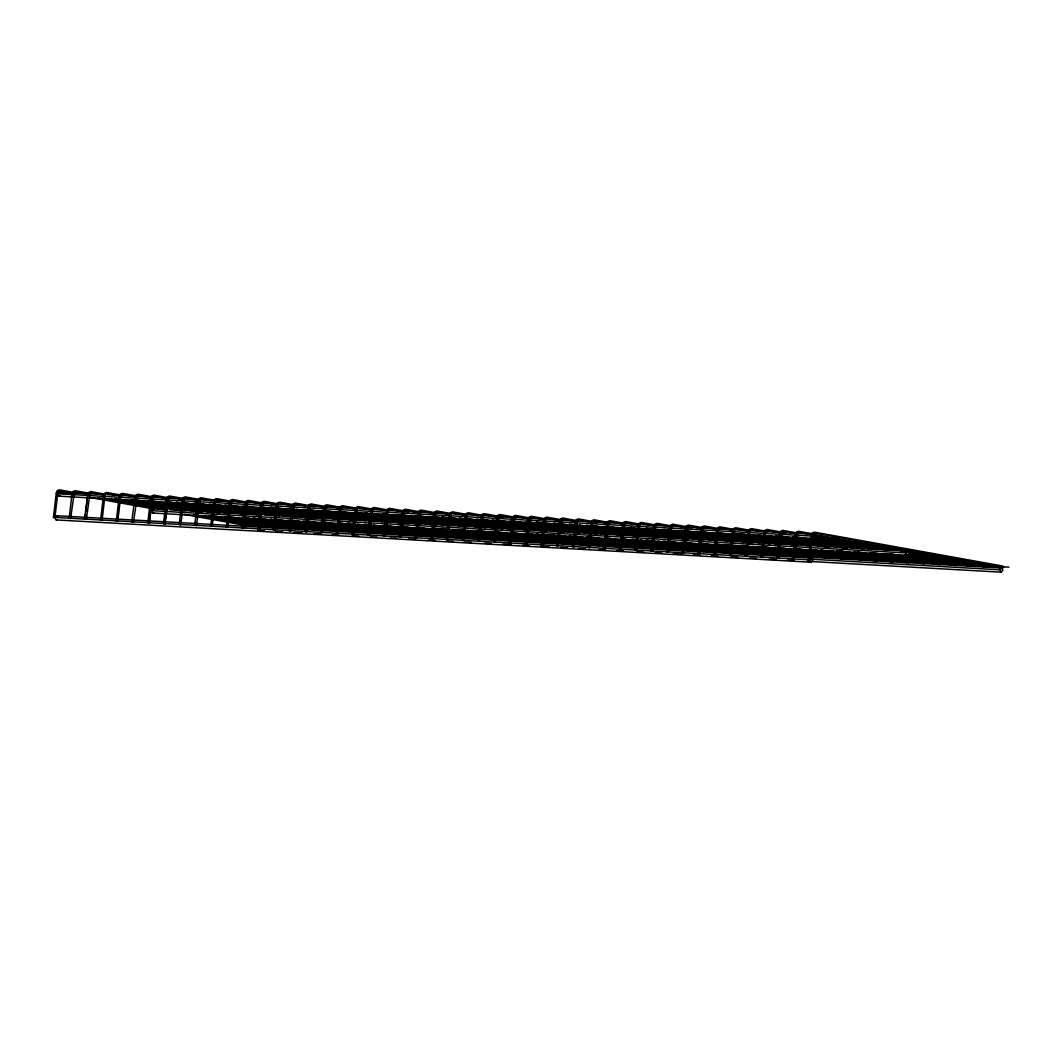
<?xml version="1.0" encoding="UTF-8"?>
<svg xmlns="http://www.w3.org/2000/svg" width="1062" height="1062" viewBox="0 0 1062 1062"><rect width="100%" height="100%" fill="white"/><g stroke="black" fill="none" stroke-linecap="round" stroke-linejoin="round"><path stroke-width="1.5" d="M54.162 517.486L53.419 517.38L56.286 493.126L57.388 490.591L59.419 489.834L72.428 492.171M57.746 493.511L54.892 517.552L56.14 519.915L811.01 562.223L812.762 560.404L811.514 558.028L56.644 515.72L54.892 517.552L53.419 517.38M69.136 518.256L70.928 518.429L69.136 518.256L72.004 494.003M70.623 518.429L74.327 492.423L75.906 491.825L88.916 494.162M85.61 519.252L86.646 519.305L84.548 519.053L87.734 494.892L88.85 492.356L90.881 491.6L103.89 493.936M84.867 519.145L85.438 514.353M85.823 511.154L87.535 496.79M86.341 519.225L90.058 493.299L91.637 492.715L104.634 495.051M100.598 520.022L102.377 520.181L100.598 520.022L103.465 495.768L104.567 493.246L106.598 492.476L121.241 495.104M102.071 520.194L104.926 496.153M116.316 520.898L118.108 521.07L116.316 520.898L119.183 496.644L120.298 494.122L122.329 493.365L136.971 495.994M117.802 521.084L120.643 497.029M132.79 521.893L131.728 521.707L134.914 497.534M132.033 521.694L133.533 521.96L137.237 495.954L138.817 495.357L148.561 497.109M147.777 522.663L149.556 522.836L147.777 522.663L150.645 498.41L151.747 495.888L153.778 495.118L166.787 497.467M149.251 522.743L152.968 496.83L154.548 496.233L165.924 498.277M149.251 522.836L152.092 499.1M164.238 523.659L165.287 523.712L163.495 523.553L166.376 499.286M164.968 523.632L167.823 499.671M165.168 522.146L168.685 497.706L170.265 497.122L183.275 499.459M179.226 524.429L181.005 524.588L179.212 524.336L182.093 500.175L183.208 497.653L185.239 496.883L199.868 499.512M180.713 524.601L184.416 498.596L185.996 497.998L198.992 500.335M194.943 525.212L196.735 525.478L194.638 525.225L197.824 501.052L198.926 498.529L200.957 497.759L215.599 500.401M196.43 525.491L200.147 499.472L201.727 498.888L211.471 500.64M211.418 526.301L210.674 526.194L213.555 501.941L214.657 499.405L216.688 498.649L229.697 500.985M210.674 526.194L212.161 526.367L215.002 502.326M226.405 527.071L228.184 527.243L226.405 527.071L229.273 502.817M227.892 527.243L230.733 503.202M242.136 527.96L243.915 528.119L242.136 527.96L245.003 503.693M243.61 528.133L247.327 502.114L248.906 501.529L260.283 503.574M257.854 528.836L259.646 528.995L257.854 528.836L260.734 504.583L261.836 502.06L263.867 501.291L278.51 503.919M259.327 528.916L262.181 504.968M274.328 529.819L275.377 529.885L273.266 529.633L276.452 505.459L277.567 502.937L279.598 502.167L294.227 504.808M275.071 529.898L277.912 505.844M290.059 530.708L288.997 530.522L292.183 506.348L293.285 503.813L295.316 503.056L309.958 505.685M289.302 530.509L290.789 530.774L294.506 504.769L296.086 504.171L305.829 505.924M305.033 531.478L306.825 531.65L305.033 531.478L307.914 507.224L309.015 504.702L311.047 503.932L324.056 506.282M306.52 531.65L310.223 505.645L311.803 505.047L323.18 507.092M321.507 532.474L320.764 532.367L323.631 508.101L324.746 505.578L326.777 504.822L339.787 507.158M320.764 532.367L322.251 532.54L325.954 506.521L327.534 505.937L338.911 507.981M337.238 533.35L338.274 533.403L336.495 533.243L339.362 508.99M337.968 533.416L340.822 509.375M352.212 534.12L354.004 534.292L352.212 534.12L355.093 509.866L356.195 507.344L358.226 506.574L372.868 509.216M353.686 534.213L357.403 508.286L358.983 507.689L371.992 510.039M368.687 535.115L367.625 534.929L370.811 510.756L371.926 508.22L373.957 507.463L388.586 510.092M367.93 534.916L369.43 535.182L372.271 511.141M383.661 535.792L385.453 536.058L383.355 535.806L386.541 511.632L387.643 509.11L389.688 508.34L402.684 510.689M384.245 531.093L385.957 516.729M385.148 536.058L388.002 512.017M399.392 536.682L401.184 536.934L399.086 536.682L402.272 512.508M399.392 536.775L399.777 533.575M400.162 530.376L402.06 514.406M400.878 536.947L404.582 510.928L406.162 510.344L417.539 512.388M415.123 537.651L416.915 537.81L415.123 537.651L417.99 513.397L419.105 510.862L421.136 510.105L434.146 512.442M416.609 537.823L420.313 511.818L421.893 511.22L433.269 513.265M431.597 538.633L432.632 538.699L430.853 538.527L433.721 514.273L434.823 511.751L436.867 510.981L451.496 513.623M432.327 538.713L435.181 514.658M446.571 539.323L448.363 539.576L446.266 539.323L449.452 515.163M448.058 539.589L450.912 515.548M462.302 540.292L464.094 540.465L462.302 540.292L465.169 516.039L466.284 513.517L468.315 512.747L482.945 515.389M466.43 518.309L463.789 540.465L467.492 514.459L469.072 513.862L478.829 515.614M478.776 541.288L478.033 541.182L480.9 516.915L482.002 514.393L484.046 513.636L497.043 515.973M478.033 541.182L479.506 541.355L483.223 515.335L484.803 514.751L496.18 516.796M493.75 542.058L495.542 542.217L493.75 542.058L496.631 517.805M495.237 542.231L498.941 516.225L500.534 515.628L511.897 517.672M510.225 543.04L511.273 543.107L509.481 542.934L512.349 518.681M510.968 543.12L514.672 517.101L516.251 516.504L527.628 518.561M525.212 543.824L526.991 543.983L524.893 543.731L528.079 519.57L529.181 517.035L531.226 516.278L545.855 518.906M526.686 543.996L530.403 517.99L531.982 517.393L544.979 519.73M540.93 544.7L542.722 544.872L540.93 544.7L543.81 520.446L544.912 517.924L546.943 517.154L561.586 519.783M542.417 544.872L545.271 520.831M557.404 545.695L556.661 545.589L559.528 521.323M556.661 545.589L558.147 545.762L561.851 519.743L563.431 519.159L573.188 520.911M572.391 546.465L574.17 546.625L572.391 546.465L575.259 522.212L576.361 519.676L578.405 518.92L591.401 521.256M573.865 546.545L577.582 520.632L579.162 520.035L590.538 522.079M588.852 547.448L589.901 547.514L588.109 547.342L590.99 523.088L592.092 520.566L594.123 519.796L608.765 522.438M589.596 547.527L592.45 523.473M603.827 548.138L605.632 548.39L603.521 548.138L606.707 523.978M605.327 548.404L608.168 524.362M620.314 549.213L621.35 549.28L619.571 549.107L622.438 524.854M621.044 549.28L624.761 523.274L626.341 522.677L639.337 525.013M636.032 550.103L635.288 549.983L638.169 525.73L639.271 523.208L641.302 522.451L655.944 525.079M635.288 549.983L636.775 550.169L639.629 526.115M651.019 550.873L652.811 551.032L651.019 550.873L653.887 526.619M652.493 550.952L655.347 527.004M667.494 551.855L666.75 551.749L669.618 527.495L670.719 524.973L672.764 524.203L687.393 526.845M667.48 551.722L668.529 551.921L671.941 525.916L673.52 525.318L684.897 527.376M684.379 536.668L682.468 552.638L684.26 552.798L683.211 552.744M684.751 533.469L686.185 526.712M683.941 552.718L687.658 526.792L689.251 526.208L698.995 527.96M698.185 553.421L699.991 553.687L697.88 553.435L701.066 529.261L702.181 526.739L704.212 525.969L717.222 528.305M698.584 550.315L701.053 529.566L701.916 527.602L703.495 527.004M699.685 553.687L702.526 529.646M714.673 554.51L713.611 554.311L716.797 530.137L717.899 527.615L719.943 526.858L734.572 529.487M713.916 554.298L715.403 554.576L718.257 530.522M729.647 555.28L731.439 555.439L729.647 555.28L732.528 531.027M731.134 555.453L734.838 529.447L736.431 528.849L749.427 531.186M746.121 556.262L745.378 556.156L748.245 531.903L749.36 529.38L751.392 528.611L764.401 530.96M745.378 556.156L747.17 556.329L749.706 532.288M761.852 557.152L762.888 557.205L761.109 557.046L763.976 532.792L765.078 530.257L767.122 529.5L781.751 532.128M762.582 557.125L765.437 533.164M762.582 557.218L764.852 538.222M777.57 558.028L778.619 558.094L776.826 557.922L779.707 533.668M778.698 554.935L778.313 558.094L782.017 532.089L783.61 531.491L793.354 533.243M779.07 551.762L780.769 537.518M793.301 558.917L792.557 558.798L795.425 534.544L796.54 532.022L798.571 531.265L811.58 533.602M792.557 558.798L794.044 558.984L797.748 532.965L799.328 532.381L810.704 534.425M808.288 559.687L810.067 559.847L808.288 559.687L811.156 535.434L812.257 532.898L814.302 532.142L1002.926 566.073L1003.537 567.161L1002.674 568.17L813.213 534.717M248.057 523.765L248.667 524.854L247.804 525.863L184.124 514.406M263.774 524.641L264.385 525.73L263.522 526.739L201.833 515.641M279.505 525.531L280.116 526.619L279.253 527.628L212.692 515.654M295.236 526.407L295.847 527.495L294.984 528.504L228.423 516.53M307.701 526.699L310.954 527.296L311.259 529.102L245.76 517.698M326.684 528.172L327.295 529.261L326.432 530.27L263.11 518.88M342.415 529.049L343.026 530.137L342.163 531.146L278.841 519.756M358.133 529.938L358.744 531.027L357.881 532.035L296.192 520.938M373.864 530.814L374.474 531.903L373.612 532.912L307.051 520.938M389.037 531.969L390.205 532.792L389.342 533.788L324.401 522.106M405.312 532.58L405.923 533.668L405.06 534.677L340.119 522.995M421.521 533.801L420.791 535.553L357.469 524.163M436.774 534.345L437.385 535.434L436.522 536.429L373.2 525.053M452.492 535.221L453.102 536.31L452.239 537.319L384.059 525.053M467.665 536.376L468.833 537.186L467.97 538.195L401.409 526.221M483.953 536.987L484.564 538.076L483.701 539.084L418.76 527.402M499.671 537.863L500.282 538.952L499.432 539.961L434.491 528.279M515.893 539.084L515.15 540.837L451.828 529.447M531.133 539.629L531.743 540.717L530.881 541.726L467.559 530.336M546.293 540.784L547.461 541.593L546.611 542.602L478.418 530.336M562.581 541.394L563.192 542.483L562.329 543.492L495.768 531.518M578.312 542.27L578.923 543.359L578.06 544.368L513.119 532.686M594.03 543.16L594.64 544.248L593.791 545.244L528.849 533.562M609.761 544.036L610.371 545.125L609.508 546.133L546.2 534.744M624.934 545.191L626.102 546.001L625.239 547.01L563.537 535.912M640.651 546.08L641.82 546.89L640.97 547.899L574.396 535.925M656.94 546.678L657.551 547.766L656.688 548.775L591.746 537.093M672.671 547.567L673.281 548.656L672.419 549.651L607.477 537.969M688.388 548.443L688.999 549.532L688.149 550.541L623.208 538.859M704.119 549.319L704.73 550.408L703.867 551.417L640.559 540.027M719.293 550.488L720.461 551.297L719.598 552.306M735.568 551.085L736.192 552.174L735.329 553.183L670.387 541.501M751.299 551.974L751.909 553.063L751.046 554.059L684.486 542.085M767.029 552.851L767.64 553.939L766.777 554.948L701.836 543.266M782.747 553.727L783.371 554.815L782.508 555.824L717.567 544.142M798.478 554.616L799.089 555.705L798.226 556.714L734.917 545.324M814.209 555.492L814.819 556.581L813.957 557.59M829.926 556.382L830.55 557.47L829.687 558.466L763.113 546.492M845.657 557.258L846.268 558.346L845.405 559.355L778.844 547.381M858.136 557.55L861.388 558.134L861.694 559.953L796.195 548.55M876.548 559.302L877.73 560.112L876.867 561.121L813.545 549.731M892.837 559.9L893.447 560.988L892.584 561.997L829.276 550.607M908.568 560.789L909.178 561.878L908.315 562.873M924.285 561.665L924.909 562.754L924.046 563.763L857.472 551.789M940.016 562.541L940.627 563.63L939.764 564.639L873.203 552.665M955.747 563.431L956.358 564.519L955.495 565.528L890.553 553.846M971.464 564.307L972.088 565.396L971.226 566.404L907.904 555.014M987.195 565.196L987.806 566.285L986.943 567.281L909.019 553.262M56.273 493.418L57.136 491.454L58.715 490.87M814.342 534.292L815.589 536.655L813.85 538.474L58.968 496.166L57.733 493.803L58.609 491.547L60.189 490.949L71.566 492.994M71.99 494.308L73.119 491.48L75.15 490.71L89.792 493.352M87.721 495.184L88.584 493.219M89.181 495.569L89.792 494.162M104.912 496.458L105.788 494.188L107.368 493.591L117.112 495.343M120.63 497.335L121.506 495.065L123.086 494.48L134.462 496.525M134.901 497.826L136.029 494.998L138.06 494.242L151.069 496.578M136.361 498.211L138.1 496.392M150.631 498.715L151.494 496.75M907.479 555.32L906.231 552.957L907.983 551.138L909.231 553.501L907.479 555.32L152.609 513.012L151.362 510.649L153.114 508.831L164.703 509.481M166.349 499.591L167.477 496.764L169.508 496.007L184.151 498.636M183.54 500.866L184.151 499.459M197.811 501.357L198.674 499.392M199.271 501.742L199.882 500.335M214.989 502.618L215.865 500.361L217.445 499.764L228.821 501.808M229.259 503.122L230.388 500.295L232.419 499.525L245.428 501.875M230.72 503.507L231.596 501.237L233.175 500.64L242.932 502.392M244.99 503.999L246.105 501.171L248.136 500.414L261.146 502.751M245.003 527.495L246.742 525.663L258.331 526.314M260.708 504.888L261.571 502.923L263.15 502.326M262.168 505.273L263.044 503.003L264.624 502.406L277.633 504.742M277.899 506.149L278.775 503.879L280.355 503.295L293.351 505.631M293.63 507.025L295.369 505.207M309.347 507.915L309.971 506.508M323.618 508.406L324.481 506.441M339.349 509.295L340.464 506.468L342.508 505.698L355.505 508.034M340.809 509.667L341.685 507.41L343.265 506.813L354.642 508.857M356.527 510.556L357.151 509.149M370.797 511.048L371.66 509.083M372.258 511.433L373.134 509.176L374.713 508.579L384.471 510.331M387.988 512.322L388.865 510.052L390.444 509.455L400.188 511.207M402.246 512.813L403.374 509.986L405.405 509.229L418.415 511.565M417.977 513.703L418.84 511.738M419.437 514.074L421.176 512.256M435.168 514.964L436.044 512.694L437.624 512.096L449 514.154M449.425 515.455L450.553 512.627L452.585 511.871L467.227 514.499M450.885 515.84L451.762 513.583L453.355 512.986L466.351 515.322M466.616 516.729L467.227 515.322M480.887 517.221L481.75 515.256M496.604 518.11L497.733 515.269L499.764 514.512L512.773 516.849M512.335 518.986L513.464 516.159L515.495 515.389L530.124 518.03M513.796 519.371L515.535 517.539M528.066 519.862L528.929 517.898L530.509 517.313M529.526 520.247L531.265 518.429M545.244 521.137L546.12 518.867L547.713 518.269L560.709 520.606M559.515 521.628L560.643 518.8L562.674 518.044L575.684 520.38M560.975 522.013L561.586 520.606M575.246 522.504L576.108 520.539M590.963 523.393L591.826 521.429M592.423 523.778L593.3 521.508L594.893 520.911L606.256 522.969M606.694 524.27L607.822 521.442L609.853 520.685L624.483 523.314M608.154 524.655L609.03 522.398L610.61 521.8L621.987 523.845M622.425 525.159L623.54 522.331L625.584 521.561L640.213 524.19M623.885 525.544L625.624 523.712M639.603 526.42L640.479 524.15L642.072 523.566L655.068 525.902M653.873 526.911L655.002 524.084L657.033 523.327L670.042 525.663M655.334 527.296L656.21 525.04L657.79 524.442L667.547 526.194M686.782 529.062L688.534 527.243L691.774 527.827M702.513 529.951L703.389 527.681L704.969 527.084L716.346 529.128M718.244 530.827L719.12 528.557L720.7 527.973L733.696 530.31M732.514 531.319L733.63 528.491L735.661 527.734L750.303 530.363M733.961 531.704L734.585 530.31M749.692 532.593L750.568 530.323L752.148 529.726L761.905 531.478M765.423 533.469L766.299 531.199L767.879 530.615L779.256 532.659M779.694 533.974L780.809 531.146L782.84 530.376L797.482 533.005M781.141 534.359L782.893 532.527L786.132 533.111M795.411 534.85L796.274 532.885L797.854 532.288M796.872 535.235L798.624 533.403M811.142 535.726L812.005 533.761L813.585 533.177M1001.121 572.166L999.873 569.803L1001.612 567.971L1002.86 570.334L1001.121 572.166L807.439 561.307M58.344 492.41L104.169 494.48M58.968 496.166L60.096 495.755M72.853 492.343L74.433 491.746M74.074 493.286L75.203 492.861M56.14 519.915L57.268 519.491M121.254 495.927L122.382 495.503M135.763 495.861L137.343 495.277M152.702 497.693L153.831 497.268M168.433 498.569L169.562 498.158M182.943 498.516L184.522 497.919M152.609 513.012L153.738 512.588M215.613 501.224L219.98 501.383M231.33 502.1L232.459 501.676M247.061 502.976L248.189 502.565M262.792 503.866L263.92 503.441M277.301 503.8L278.881 503.202M325.689 507.384L326.817 506.972M341.42 508.273L342.548 507.848M355.929 508.207L357.509 507.609M435.778 513.557L436.907 513.132M450.288 513.49L451.868 512.906M498.689 517.088L503.056 517.247M544.647 518.787L546.226 518.19M593.047 522.371L597.415 522.531M607.557 522.305L609.137 521.721M608.765 523.261L609.893 522.836M623.288 523.194L624.868 522.597M703.124 528.544L704.252 528.119M717.646 528.478L719.226 527.88M718.855 529.42L719.983 528.995M749.095 530.243L750.675 529.646M766.034 532.062L767.162 531.65M811.514 558.028L809.775 559.86L811.01 562.223M133.533 521.96L132.777 521.761M163.482 523.46L164.225 523.526M212.161 526.367L211.404 526.168M290.789 530.774L290.045 530.575M322.251 532.54L321.494 532.341M369.43 535.182L368.673 534.982M430.84 538.434L431.584 538.5M479.506 541.355L478.763 541.155M558.147 545.762L557.391 545.563M619.558 549.014L620.301 549.081M636.775 550.169L636.019 549.97M666.737 551.656L668.224 551.935M715.403 554.576L714.66 554.377M776.826 557.829L777.557 557.895M794.044 558.984L793.287 558.785M107.474 494.666L198.528 499.777M201.833 499.963L355.797 508.592M359.102 508.778L450.155 513.875M453.461 514.061L465.05 514.712M468.355 514.897L544.514 519.172M547.819 519.358L559.408 519.995M562.714 520.181L638.873 524.455M642.178 524.641L733.231 529.739M736.537 529.925L812.682 534.199M57.733 493.803L810.943 536.018M169.668 509.747L181.257 510.397M184.562 510.583L259.062 514.765M264.026 515.043L275.616 515.694M278.921 515.88L353.42 520.048M358.385 520.327L369.974 520.977M373.28 521.163L449.425 525.438M452.744 525.624L464.333 526.274M467.638 526.46L527.23 529.792M530.549 529.978L621.589 535.075M624.907 535.261L636.496 535.912M639.802 536.098L715.947 540.372M719.266 540.558L730.855 541.208M734.161 541.394L810.306 545.656M813.625 545.841L904.665 550.952M151.362 510.649L906.231 552.957M263.96 525.398L272.244 525.863M280.514 526.327L288.798 526.792M295.409 527.164L305.352 527.721M310.316 528L321.905 528.637M326.87 528.916L336.8 529.473M341.765 529.752L350.048 530.217M358.319 530.681L366.602 531.146M373.213 531.518L383.156 532.075M389.767 532.447L399.71 533.005M404.675 533.283L416.264 533.934M421.229 534.213L431.159 534.77M437.783 535.142L444.407 535.513M452.677 535.978L460.961 536.443M467.572 536.801L477.515 537.359M484.126 537.73L494.069 538.288M499.034 538.567L510.623 539.217M515.588 539.496L522.212 539.868M532.142 540.425L538.766 540.797M547.036 541.262L555.32 541.726M561.931 542.098L571.874 542.655M578.485 543.027L588.428 543.585M593.392 543.863L604.982 544.514M609.946 544.793L616.571 545.164M621.535 545.43L633.125 546.08M641.395 546.545L649.678 547.01M656.289 547.381L666.232 547.939M672.843 548.311L682.786 548.868M689.397 549.24L697.681 549.704M704.305 550.076L710.929 550.448M719.2 550.912L727.483 551.377M735.754 551.842L744.037 552.306M750.648 552.678L760.591 553.236M767.202 553.607L777.145 554.152M783.769 554.523L792.04 554.988M798.664 555.36L805.288 555.731M813.558 556.196L821.842 556.661M830.112 557.125L838.396 557.59M846.666 558.054L854.95 558.519M861.574 558.891L873.15 559.541M876.469 559.727L889.704 560.47M893.023 560.656L899.647 561.028M907.917 561.493L917.847 562.05M924.471 562.409L932.755 562.873M941.025 563.338L949.309 563.803M955.933 564.174L967.509 564.825M970.827 565.011L984.062 565.754M987.381 565.94L994.005 566.312M998.97 566.59L1008.9 567.148M261.65 526.5L337.796 530.774M341.101 530.96L352.69 531.611M356.009 531.797L432.154 536.058M435.46 536.244L526.513 541.355M529.819 541.54L604.318 545.709M607.623 545.895L698.677 550.992M701.982 551.178L713.571 551.828M718.536 552.107L793.035 556.289M796.341 556.475L807.93 557.125M812.895 557.404L999.966 567.878M811.156 559.223L999.873 569.803M257.827 530.509L264.451 530.881M276.04 531.531L282.665 531.903M294.254 532.553L302.524 533.018M314.113 533.668L320.737 534.04M332.326 534.69L338.951 535.049M352.186 535.792L358.81 536.164M370.399 536.814L377.023 537.186M390.272 537.93L396.883 538.301M408.472 538.952L415.096 539.323M428.344 540.067L434.969 540.439M446.558 541.089L453.169 541.461M464.758 542.111L471.382 542.483M484.63 543.226L491.241 543.585M502.83 544.235L511.114 544.7M522.703 545.35L529.327 545.722M540.916 546.372L549.187 546.837M560.776 547.488L567.4 547.859M578.989 548.51L585.6 548.881M598.849 549.625L605.473 549.997M617.062 550.647L623.686 551.019M636.921 551.749L643.545 552.121M655.135 552.771L661.759 553.143M673.348 553.793L681.618 554.258M693.207 554.908L699.831 555.28M711.421 555.93L718.045 556.302M731.28 557.046L737.904 557.417M749.493 558.068L756.117 558.439M769.353 559.183L775.977 559.555M787.566 560.192L794.19 560.563M761.839 557.019L761.109 557.046M683.198 552.612L682.162 552.545L685.348 528.385L686.45 525.849L688.481 525.093L703.124 527.721M588.839 547.315L588.109 547.342M510.211 542.908L509.481 542.934M337.225 533.217L336.495 533.243M273.571 529.619L274.315 529.699M84.854 519.053L85.597 519.119M746.108 556.13L746.851 556.236M54.149 517.353L809.775 559.86L812.616 535.819L813.479 533.854L815.058 533.257L1003.537 567.161M832.714 537.399L835.967 537.983M915.643 552.32L918.895 552.904M927.033 554.364L930.285 554.948M813.957 535.009L904.943 551.377M908.196 551.961L987.806 566.285M821.869 537.399L825.121 537.983M886.916 549.094L890.168 549.678M814.859 536.323L892.784 550.342M814.474 537.04L887.593 550.196M908.714 553.992L972.088 565.396M812.111 537.784L877.053 549.466M811.753 538.5L871.862 549.319M904.359 555.16L956.358 564.519M847.33 545.868L850.582 546.452M912.377 557.577L915.63 558.161M796.394 536.907L864.574 549.173M792.77 537.04L856.145 548.43M885.389 553.7L940.627 563.63M807.213 540.598L810.465 541.195M818.59 542.655L821.842 543.24M901.532 557.563L904.784 558.161M779.043 535.726L847.224 547.992M775.419 535.859L838.794 547.262M842.033 547.846L845.286 548.43M869.659 552.811L924.909 562.754M872.791 554.351L876.044 554.935M768.184 535.726L829.873 546.824M758.069 534.69L827.935 547.262M853.928 551.935L909.178 561.878M767.627 537.372L770.879 537.969M752.454 534.836L812.523 545.642M840.122 550.607L843.374 551.191M846.626 551.775L906.696 562.581M740.718 533.522L810.585 546.08M836.577 550.766L893.447 560.988M738.9 534.159L742.152 534.744M735.103 533.668L798.425 545.058M733.112 534.093L793.234 544.912M820.86 549.877L877.73 560.112M717.753 532.5L782.694 544.182M717.394 533.217L777.503 544.023M811.633 550.169L861.999 559.223M752.971 540.585L756.224 541.169M702.035 531.611L770.216 543.877M698.411 531.743L760.153 542.855M794.283 548.988L846.268 558.346M724.231 537.359L727.483 537.943M807.173 552.28L810.412 552.864M818.55 554.324L821.802 554.908M684.685 530.442L752.865 542.709M681.061 530.575L744.435 541.978M747.675 542.563L750.927 543.147M775.3 547.527L830.55 557.47M713.385 537.359L716.638 537.943M778.433 549.054L781.685 549.638M673.826 530.429L735.515 541.527M663.71 529.407L731.957 541.673M759.569 546.651L814.819 556.581M673.268 532.089L676.521 532.673M767.587 549.054L770.839 549.638M656.475 529.261L718.164 540.359M752.268 546.492L812.337 557.298M646.36 528.226L716.226 540.797M742.219 545.47L799.089 555.705M644.541 528.863L647.78 529.46M640.744 528.385L704.066 539.775M630.629 527.349L698.876 539.629M726.501 544.594L729.74 545.178M732.992 545.762L783.371 554.815M623.394 527.203L688.335 538.885M623.036 527.92L683.145 538.739M715.642 544.58L767.64 553.939M658.613 535.301L661.865 535.885M607.676 526.327L674.237 538.301M604.052 526.46L665.794 537.571M699.911 543.704L751.909 553.063M712.801 546.996L716.053 547.58M724.191 549.041L727.443 549.625M591.946 525.438L658.506 537.412M586.702 525.292L650.063 536.682M653.316 537.266L656.568 537.85M680.941 542.244L736.192 552.174M619.027 532.075L622.279 532.659M684.074 543.771L687.326 544.355M579.467 525.146L641.156 536.244M569.351 524.11L635.965 536.098M663.591 541.062L720.461 551.297M578.909 526.805L582.162 527.389M590.299 528.849L593.552 529.434M673.228 543.771L676.481 544.355M562.117 523.978L625.438 535.367M657.896 541.208L717.978 552.014M553.621 523.234L621.867 535.513M646.24 539.894L704.73 550.408M550.169 523.579L553.421 524.163M644.488 540.545L647.74 541.129M546.386 523.088L609.707 534.478M536.27 522.053L604.517 534.332M632.142 539.297L688.999 549.532M539.323 523.579L542.576 524.163M529.035 521.92L597.229 534.186M525.424 522.053L588.786 533.456M621.283 539.297L673.281 548.656M513.304 521.03L579.879 533.005M509.694 521.177L571.436 532.274M605.552 538.421L657.551 547.766M553.408 530.004L556.661 530.588M629.832 543.757L633.085 544.341M497.587 520.154L564.148 532.128M492.343 519.995L554.085 531.106M586.582 536.947L641.82 546.89M524.668 526.779L527.92 527.363M536.058 528.836L539.31 529.42M485.108 519.862L546.797 530.96M476.612 519.119L543.24 531.106M569.232 535.779L626.102 546.001M578.87 538.474L582.122 539.058M590.246 540.531L593.499 541.116M467.758 518.681L531.066 530.071M459.262 517.937L462.514 518.521M465.767 519.119L527.509 530.217M551.882 534.598L610.371 545.125M485.082 523.553L488.334 524.137M550.129 535.261L553.382 535.845M452.027 517.805L515.349 529.195M441.911 516.769L511.778 529.341M536.151 533.721L594.64 544.248M444.965 518.283L448.217 518.867M539.284 535.248L542.536 535.832M405.458 511.366L408.697 511.95M434.677 516.623L502.87 528.889M431.066 516.769L494.427 528.159M526.925 534.013L578.923 543.359M418.946 515.747L485.52 527.721M415.335 515.88L477.077 526.991M511.194 533.124L563.192 542.483M403.228 514.871L468.169 526.553M397.984 514.712L459.727 525.823M492.224 531.664L547.461 541.593M430.309 521.495L433.562 522.079M390.75 514.566L452.439 525.663M382.254 513.822L448.881 525.809M476.493 530.774L531.743 540.717M495.888 535.235L499.14 535.819M373.399 513.397L436.708 524.787M364.903 512.654L368.156 513.238M371.408 513.822L433.15 524.933M459.142 529.606L516.013 539.841M379.346 516.225L382.599 516.809M390.723 518.269L393.975 518.853M455.771 529.965L459.023 530.549M357.668 512.521L420.99 523.898M355.677 512.946L417.419 524.044M441.792 528.438L500.282 538.952M350.606 512.999L353.858 513.583M361.996 515.043L365.248 515.628M444.925 529.965L448.177 530.549M311.1 506.083L314.339 506.667M340.318 511.34L408.512 523.606M336.707 511.472L400.069 522.876M432.566 528.717L484.564 538.076M324.587 510.464L391.161 522.438M320.976 510.596L382.718 521.707M415.215 527.548L468.833 537.186M308.869 509.574L373.811 521.256M303.626 509.428L365.368 520.526M397.865 526.38L453.102 536.31M289.899 508.114L293.139 508.698M296.391 509.282L358.08 520.38M287.895 508.539L354.522 520.526M382.134 525.491L437.385 535.434M325.105 516.198L328.357 516.782M279.04 508.114L342.349 519.504M270.544 507.37L273.797 507.955M277.049 508.539L338.791 519.637M364.784 524.323L421.654 534.544M296.364 512.986L299.617 513.57M307.754 515.03L311.007 515.614M390.683 529.951L393.936 530.535M263.31 507.224L326.631 518.614M261.318 507.649L323.06 518.76M347.433 523.141L350.686 523.725M353.938 524.309L405.923 533.668M267.637 509.76L270.89 510.344M350.566 524.681L353.819 525.265M361.943 526.725L365.195 527.31M245.959 506.056L314.153 518.322M242.348 506.189L305.71 517.592M339.827 523.725L390.205 532.792M256.778 509.76L260.031 510.344M230.228 505.167L296.802 517.141M224.998 505.021L288.36 516.411M320.857 522.265L374.474 531.903M214.511 504.291L279.452 515.973M209.267 504.131L271.009 515.243M303.506 521.084L358.744 531.027M195.527 502.83L198.78 503.415M202.032 503.999L262.102 514.804M193.536 503.255L260.163 515.229M287.775 520.207L343.026 530.137M184.682 502.817L247.99 514.207M176.186 502.074L179.438 502.658M182.691 503.242L244.433 514.353M270.425 519.026L327.295 529.261M296.325 524.655L299.577 525.239M168.951 501.941L232.273 513.331M166.96 502.366L227.082 513.185M253.075 517.858L256.327 518.442M261.199 519.318L311.564 528.385M191.16 507.689L194.412 508.273M267.584 521.442L270.837 522.026M151.6 500.76L219.794 513.026M147.99 500.906L211.351 512.296M245.468 518.442L295.847 527.495M162.42 504.463L165.672 505.047M135.87 499.883L202.444 511.857M130.639 499.724L194.001 511.127M197.253 511.711L200.506 512.296M224.879 516.676L280.116 526.619M123.391 499.591L185.093 510.689M114.908 498.848L181.522 510.822M209.148 515.8L264.385 525.73M249.543 524.031L254.03 524.84M107.674 498.702L167.743 509.508M97.558 497.666L165.805 509.946M193.417 514.911L248.667 524.854M90.323 497.534L153.632 508.924M939.764 564.639L939.153 563.55M845.405 559.355L844.794 558.267M703.867 551.417L703.256 550.328M294.984 528.504L294.373 527.416M813.85 538.474L812.603 536.111M246.742 525.663L247.725 526.473M153.114 508.831L154.096 509.627M56.644 515.72L57.627 516.53M970.602 565.316L970.734 566.073M954.884 564.44L955.003 565.183M891.974 560.909L892.107 561.665M876.243 560.032L876.376 560.776M860.525 559.143L860.645 559.9M797.615 555.625L797.748 556.369M781.884 554.736L782.017 555.492M766.167 553.86L766.286 554.603M687.526 549.452L687.658 550.209M671.808 548.563L671.927 549.319M608.898 545.045L609.03 545.802M593.167 544.156L593.3 544.912M577.449 543.279L577.569 544.036M514.539 539.748L514.672 540.505M498.808 538.872L498.941 539.629M483.091 537.996L483.21 538.739M420.18 534.465L420.313 535.221M404.449 533.589L404.582 534.332M388.732 532.699L388.851 533.456M325.822 529.181L325.954 529.925M310.091 528.292L310.223 529.049"/></g></svg>
